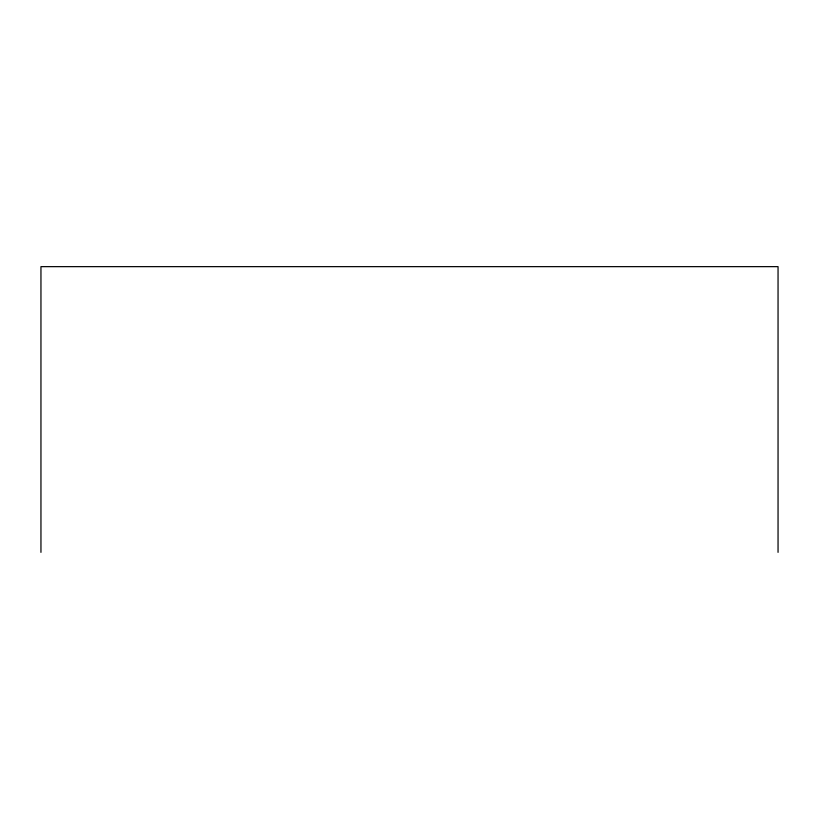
<?xml version="1.0" encoding="UTF-8"?>
<svg xmlns="http://www.w3.org/2000/svg" width="819" height="819" viewBox="0 0 819 819"><rect width="100%" height="100%" fill="white"/><g stroke="black" fill="none" stroke-linecap="round" stroke-linejoin="round"><path stroke-width="1.23" d="M778.05 552.354L778.05 266.646L40.95 266.646L40.95 552.354"/></g></svg>
